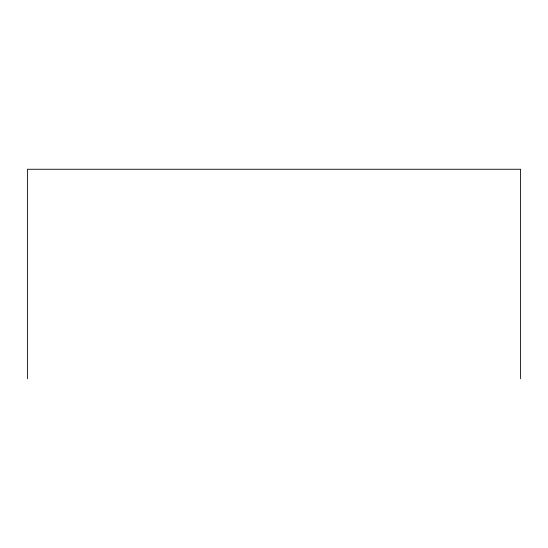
<?xml version="1.0" encoding="UTF-8"?>
<svg xmlns="http://www.w3.org/2000/svg" width="548" height="548" viewBox="0 0 548 548"><rect width="100%" height="100%" fill="white"/><g stroke="black" fill="none" stroke-linecap="round" stroke-linejoin="round"><path stroke-width="0.82" d="M520.6 378.743L520.6 169.257L27.4 169.257L27.4 378.743"/></g></svg>
